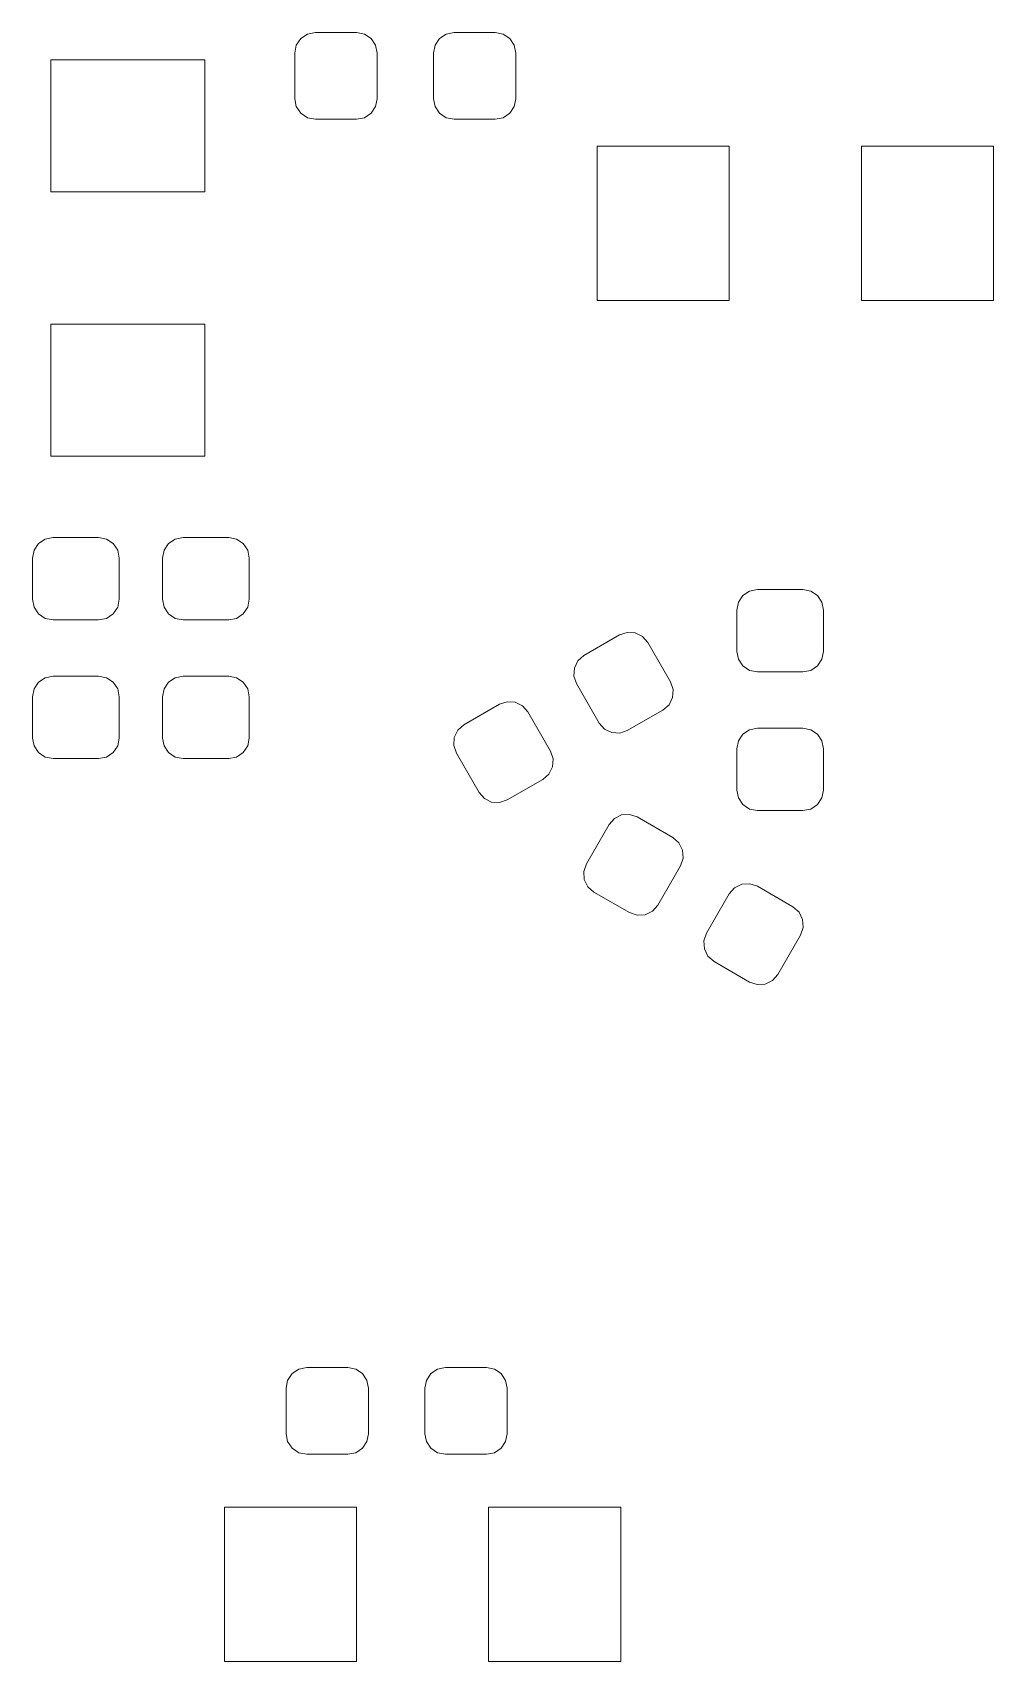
# Model space of a CAD drawing. Header units: millimetres. Extents: x -50 to 46, y -112 to 132.
# Drawn here: x 34.97 to 46.06, y -50.38 to -31.59 of the extents above; entities that cross this region are included whole.
import ezdxf

# ---------------------------------------------------------------- set-up
doc = ezdxf.new("R2010")
doc.units = ezdxf.units.MM
doc.header["$MEASUREMENT"] = 0
doc.layers.add('Layer 1', color=7, linetype='Continuous')

msp = doc.modelspace()

# ---------------------------------------------------------------- linework, layer by layer
at = {"layer": 'Layer 1', "lineweight": 9}
for points, knots in [([(38.9476, -32.3488), (38.9476, -32.3488), (38.9295, -32.4397), (38.9295, -32.4397), (38.9295, -32.4397), (38.9295, -32.4397), (38.878, -32.5167), (38.878, -32.5167), (38.878, -32.5167), (38.878, -32.5167), (38.801, -32.5682), (38.801, -32.5682), (38.801, -32.5682), (38.801, -32.5682), (38.7101, -32.5863), (38.7101, -32.5863), (38.7101, -32.5863), (38.7101, -32.5863), (38.2351, -32.5863), (38.2351, -32.5863), (38.2351, -32.5863), (38.2351, -32.5863), (38.1442, -32.5682), (38.1442, -32.5682), (38.1442, -32.5682), (38.1442, -32.5682), (38.0672, -32.5167), (38.0672, -32.5167), (38.0672, -32.5167), (38.0672, -32.5167), (38.0157, -32.4397), (38.0157, -32.4397), (38.0157, -32.4397), (38.0157, -32.4397), (37.9976, -32.3488), (37.9976, -32.3488), (37.9976, -32.3488), (37.9976, -32.3488), (37.9976, -31.8238), (37.9976, -31.8238), (37.9976, -31.8238), (37.9976, -31.8238), (38.0157, -31.7329), (38.0157, -31.7329), (38.0157, -31.7329), (38.0157, -31.7329), (38.0672, -31.6559), (38.0672, -31.6559), (38.0672, -31.6559), (38.0672, -31.6559), (38.1442, -31.6044), (38.1442, -31.6044), (38.1442, -31.6044), (38.1442, -31.6044), (38.2351, -31.5863), (38.2351, -31.5863), (38.2351, -31.5863), (38.2351, -31.5863), (38.7101, -31.5863), (38.7101, -31.5863), (38.7101, -31.5863), (38.7101, -31.5863), (38.801, -31.6044), (38.801, -31.6044), (38.801, -31.6044), (38.801, -31.6044), (38.878, -31.6559), (38.878, -31.6559), (38.878, -31.6559), (38.878, -31.6559), (38.9295, -31.7329), (38.9295, -31.7329), (38.9295, -31.7329), (38.9295, -31.7329), (38.9476, -31.8238), (38.9476, -31.8238), (38.9476, -31.8238), (38.9476, -31.8238), (38.9476, -32.3488), (38.9476, -32.3488)], [0, 0, 0, 0, 0.047619, 0.047619, 0.047619, 0.047619, 0.0952381, 0.0952381, 0.0952381, 0.0952381, 0.1428571, 0.1428571, 0.1428571, 0.1428571, 0.1904762, 0.1904762, 0.1904762, 0.1904762, 0.2380952, 0.2380952, 0.2380952, 0.2380952, 0.2857143, 0.2857143, 0.2857143, 0.2857143, 0.3333333, 0.3333333, 0.3333333, 0.3333333, 0.3809524, 0.3809524, 0.3809524, 0.3809524, 0.4285714, 0.4285714, 0.4285714, 0.4285714, 0.4761905, 0.4761905, 0.4761905, 0.4761905, 0.5238095, 0.5238095, 0.5238095, 0.5238095, 0.5714286, 0.5714286, 0.5714286, 0.5714286, 0.6190476, 0.6190476, 0.6190476, 0.6190476, 0.6666667, 0.6666667, 0.6666667, 0.6666667, 0.7142857, 0.7142857, 0.7142857, 0.7142857, 0.7619048, 0.7619048, 0.7619048, 0.7619048, 0.8095238, 0.8095238, 0.8095238, 0.8095238, 0.8571429, 0.8571429, 0.8571429, 0.8571429, 0.9047619, 0.9047619, 0.9047619, 0.9047619, 1, 1, 1, 1]), ([(40.5476, -32.3488), (40.5476, -32.3488), (40.5295, -32.4397), (40.5295, -32.4397), (40.5295, -32.4397), (40.5295, -32.4397), (40.478, -32.5167), (40.478, -32.5167), (40.478, -32.5167), (40.478, -32.5167), (40.401, -32.5682), (40.401, -32.5682), (40.401, -32.5682), (40.401, -32.5682), (40.3101, -32.5863), (40.3101, -32.5863), (40.3101, -32.5863), (40.3101, -32.5863), (39.8351, -32.5863), (39.8351, -32.5863), (39.8351, -32.5863), (39.8351, -32.5863), (39.7442, -32.5682), (39.7442, -32.5682), (39.7442, -32.5682), (39.7442, -32.5682), (39.6672, -32.5167), (39.6672, -32.5167), (39.6672, -32.5167), (39.6672, -32.5167), (39.6157, -32.4397), (39.6157, -32.4397), (39.6157, -32.4397), (39.6157, -32.4397), (39.5976, -32.3488), (39.5976, -32.3488), (39.5976, -32.3488), (39.5976, -32.3488), (39.5976, -31.8238), (39.5976, -31.8238), (39.5976, -31.8238), (39.5976, -31.8238), (39.6157, -31.7329), (39.6157, -31.7329), (39.6157, -31.7329), (39.6157, -31.7329), (39.6672, -31.6559), (39.6672, -31.6559), (39.6672, -31.6559), (39.6672, -31.6559), (39.7442, -31.6044), (39.7442, -31.6044), (39.7442, -31.6044), (39.7442, -31.6044), (39.8351, -31.5863), (39.8351, -31.5863), (39.8351, -31.5863), (39.8351, -31.5863), (40.3101, -31.5863), (40.3101, -31.5863), (40.3101, -31.5863), (40.3101, -31.5863), (40.401, -31.6044), (40.401, -31.6044), (40.401, -31.6044), (40.401, -31.6044), (40.478, -31.6559), (40.478, -31.6559), (40.478, -31.6559), (40.478, -31.6559), (40.5295, -31.7329), (40.5295, -31.7329), (40.5295, -31.7329), (40.5295, -31.7329), (40.5476, -31.8238), (40.5476, -31.8238), (40.5476, -31.8238), (40.5476, -31.8238), (40.5476, -32.3488), (40.5476, -32.3488)], [0, 0, 0, 0, 0.047619, 0.047619, 0.047619, 0.047619, 0.0952381, 0.0952381, 0.0952381, 0.0952381, 0.1428571, 0.1428571, 0.1428571, 0.1428571, 0.1904762, 0.1904762, 0.1904762, 0.1904762, 0.2380952, 0.2380952, 0.2380952, 0.2380952, 0.2857143, 0.2857143, 0.2857143, 0.2857143, 0.3333333, 0.3333333, 0.3333333, 0.3333333, 0.3809524, 0.3809524, 0.3809524, 0.3809524, 0.4285714, 0.4285714, 0.4285714, 0.4285714, 0.4761905, 0.4761905, 0.4761905, 0.4761905, 0.5238095, 0.5238095, 0.5238095, 0.5238095, 0.5714286, 0.5714286, 0.5714286, 0.5714286, 0.6190476, 0.6190476, 0.6190476, 0.6190476, 0.6666667, 0.6666667, 0.6666667, 0.6666667, 0.7142857, 0.7142857, 0.7142857, 0.7142857, 0.7619048, 0.7619048, 0.7619048, 0.7619048, 0.8095238, 0.8095238, 0.8095238, 0.8095238, 0.8571429, 0.8571429, 0.8571429, 0.8571429, 0.9047619, 0.9047619, 0.9047619, 0.9047619, 1, 1, 1, 1]), ([(36.9616, -33.4243), (36.9616, -33.4243), (35.1836, -33.4243), (35.1836, -33.4243), (35.1836, -33.4243), (35.1836, -33.4243), (35.1836, -31.9003), (35.1836, -31.9003), (35.1836, -31.9003), (35.1836, -31.9003), (36.9616, -31.9003), (36.9616, -31.9003), (36.9616, -31.9003), (36.9616, -31.9003), (36.9616, -33.4243), (36.9616, -33.4243)], [0, 0, 0, 0, 0.2, 0.2, 0.2, 0.2, 0.4, 0.4, 0.4, 0.4, 0.6, 0.6, 0.6, 0.6, 1, 1, 1, 1]), ([(43.0106, -32.8973), (43.0106, -32.8973), (43.0106, -34.6753), (43.0106, -34.6753), (43.0106, -34.6753), (43.0106, -34.6753), (41.4866, -34.6753), (41.4866, -34.6753), (41.4866, -34.6753), (41.4866, -34.6753), (41.4866, -32.8973), (41.4866, -32.8973), (41.4866, -32.8973), (41.4866, -32.8973), (43.0106, -32.8973), (43.0106, -32.8973)], [0, 0, 0, 0, 0.2, 0.2, 0.2, 0.2, 0.4, 0.4, 0.4, 0.4, 0.6, 0.6, 0.6, 0.6, 1, 1, 1, 1]), ([(46.0586, -32.8973), (46.0586, -32.8973), (46.0586, -34.6753), (46.0586, -34.6753), (46.0586, -34.6753), (46.0586, -34.6753), (44.5346, -34.6753), (44.5346, -34.6753), (44.5346, -34.6753), (44.5346, -34.6753), (44.5346, -32.8973), (44.5346, -32.8973), (44.5346, -32.8973), (44.5346, -32.8973), (46.0586, -32.8973), (46.0586, -32.8973)], [0, 0, 0, 0, 0.2, 0.2, 0.2, 0.2, 0.4, 0.4, 0.4, 0.4, 0.6, 0.6, 0.6, 0.6, 1, 1, 1, 1]), ([(36.9616, -36.4723), (36.9616, -36.4723), (35.1836, -36.4723), (35.1836, -36.4723), (35.1836, -36.4723), (35.1836, -36.4723), (35.1836, -34.9483), (35.1836, -34.9483), (35.1836, -34.9483), (35.1836, -34.9483), (36.9616, -34.9483), (36.9616, -34.9483), (36.9616, -34.9483), (36.9616, -34.9483), (36.9616, -36.4723), (36.9616, -36.4723)], [0, 0, 0, 0, 0.2, 0.2, 0.2, 0.2, 0.4, 0.4, 0.4, 0.4, 0.6, 0.6, 0.6, 0.6, 1, 1, 1, 1]), ([(35.2101, -38.3613), (35.2101, -38.3613), (35.1192, -38.3432), (35.1192, -38.3432), (35.1192, -38.3432), (35.1192, -38.3432), (35.0422, -38.2917), (35.0422, -38.2917), (35.0422, -38.2917), (35.0422, -38.2917), (34.9907, -38.2147), (34.9907, -38.2147), (34.9907, -38.2147), (34.9907, -38.2147), (34.9726, -38.1238), (34.9726, -38.1238), (34.9726, -38.1238), (34.9726, -38.1238), (34.9726, -37.6488), (34.9726, -37.6488), (34.9726, -37.6488), (34.9726, -37.6488), (34.9907, -37.5579), (34.9907, -37.5579), (34.9907, -37.5579), (34.9907, -37.5579), (35.0422, -37.4809), (35.0422, -37.4809), (35.0422, -37.4809), (35.0422, -37.4809), (35.1192, -37.4294), (35.1192, -37.4294), (35.1192, -37.4294), (35.1192, -37.4294), (35.2101, -37.4113), (35.2101, -37.4113), (35.2101, -37.4113), (35.2101, -37.4113), (35.7351, -37.4113), (35.7351, -37.4113), (35.7351, -37.4113), (35.7351, -37.4113), (35.826, -37.4294), (35.826, -37.4294), (35.826, -37.4294), (35.826, -37.4294), (35.903, -37.4809), (35.903, -37.4809), (35.903, -37.4809), (35.903, -37.4809), (35.9545, -37.5579), (35.9545, -37.5579), (35.9545, -37.5579), (35.9545, -37.5579), (35.9726, -37.6488), (35.9726, -37.6488), (35.9726, -37.6488), (35.9726, -37.6488), (35.9726, -38.1238), (35.9726, -38.1238), (35.9726, -38.1238), (35.9726, -38.1238), (35.9545, -38.2147), (35.9545, -38.2147), (35.9545, -38.2147), (35.9545, -38.2147), (35.903, -38.2917), (35.903, -38.2917), (35.903, -38.2917), (35.903, -38.2917), (35.826, -38.3432), (35.826, -38.3432), (35.826, -38.3432), (35.826, -38.3432), (35.7351, -38.3613), (35.7351, -38.3613), (35.7351, -38.3613), (35.7351, -38.3613), (35.2101, -38.3613), (35.2101, -38.3613)], [0, 0, 0, 0, 0.047619, 0.047619, 0.047619, 0.047619, 0.0952381, 0.0952381, 0.0952381, 0.0952381, 0.1428571, 0.1428571, 0.1428571, 0.1428571, 0.1904762, 0.1904762, 0.1904762, 0.1904762, 0.2380952, 0.2380952, 0.2380952, 0.2380952, 0.2857143, 0.2857143, 0.2857143, 0.2857143, 0.3333333, 0.3333333, 0.3333333, 0.3333333, 0.3809524, 0.3809524, 0.3809524, 0.3809524, 0.4285714, 0.4285714, 0.4285714, 0.4285714, 0.4761905, 0.4761905, 0.4761905, 0.4761905, 0.5238095, 0.5238095, 0.5238095, 0.5238095, 0.5714286, 0.5714286, 0.5714286, 0.5714286, 0.6190476, 0.6190476, 0.6190476, 0.6190476, 0.6666667, 0.6666667, 0.6666667, 0.6666667, 0.7142857, 0.7142857, 0.7142857, 0.7142857, 0.7619048, 0.7619048, 0.7619048, 0.7619048, 0.8095238, 0.8095238, 0.8095238, 0.8095238, 0.8571429, 0.8571429, 0.8571429, 0.8571429, 0.9047619, 0.9047619, 0.9047619, 0.9047619, 1, 1, 1, 1]), ([(37.2351, -37.4113), (37.2351, -37.4113), (37.326, -37.4294), (37.326, -37.4294), (37.326, -37.4294), (37.326, -37.4294), (37.403, -37.4809), (37.403, -37.4809), (37.403, -37.4809), (37.403, -37.4809), (37.4545, -37.5579), (37.4545, -37.5579), (37.4545, -37.5579), (37.4545, -37.5579), (37.4726, -37.6488), (37.4726, -37.6488), (37.4726, -37.6488), (37.4726, -37.6488), (37.4726, -38.1238), (37.4726, -38.1238), (37.4726, -38.1238), (37.4726, -38.1238), (37.4545, -38.2147), (37.4545, -38.2147), (37.4545, -38.2147), (37.4545, -38.2147), (37.403, -38.2917), (37.403, -38.2917), (37.403, -38.2917), (37.403, -38.2917), (37.326, -38.3432), (37.326, -38.3432), (37.326, -38.3432), (37.326, -38.3432), (37.2351, -38.3613), (37.2351, -38.3613), (37.2351, -38.3613), (37.2351, -38.3613), (36.7101, -38.3613), (36.7101, -38.3613), (36.7101, -38.3613), (36.7101, -38.3613), (36.6192, -38.3432), (36.6192, -38.3432), (36.6192, -38.3432), (36.6192, -38.3432), (36.5422, -38.2917), (36.5422, -38.2917), (36.5422, -38.2917), (36.5422, -38.2917), (36.4907, -38.2147), (36.4907, -38.2147), (36.4907, -38.2147), (36.4907, -38.2147), (36.4726, -38.1238), (36.4726, -38.1238), (36.4726, -38.1238), (36.4726, -38.1238), (36.4726, -37.6488), (36.4726, -37.6488), (36.4726, -37.6488), (36.4726, -37.6488), (36.4907, -37.5579), (36.4907, -37.5579), (36.4907, -37.5579), (36.4907, -37.5579), (36.5422, -37.4809), (36.5422, -37.4809), (36.5422, -37.4809), (36.5422, -37.4809), (36.6192, -37.4294), (36.6192, -37.4294), (36.6192, -37.4294), (36.6192, -37.4294), (36.7101, -37.4113), (36.7101, -37.4113), (36.7101, -37.4113), (36.7101, -37.4113), (37.2351, -37.4113), (37.2351, -37.4113)], [0, 0, 0, 0, 0.047619, 0.047619, 0.047619, 0.047619, 0.0952381, 0.0952381, 0.0952381, 0.0952381, 0.1428571, 0.1428571, 0.1428571, 0.1428571, 0.1904762, 0.1904762, 0.1904762, 0.1904762, 0.2380952, 0.2380952, 0.2380952, 0.2380952, 0.2857143, 0.2857143, 0.2857143, 0.2857143, 0.3333333, 0.3333333, 0.3333333, 0.3333333, 0.3809524, 0.3809524, 0.3809524, 0.3809524, 0.4285714, 0.4285714, 0.4285714, 0.4285714, 0.4761905, 0.4761905, 0.4761905, 0.4761905, 0.5238095, 0.5238095, 0.5238095, 0.5238095, 0.5714286, 0.5714286, 0.5714286, 0.5714286, 0.6190476, 0.6190476, 0.6190476, 0.6190476, 0.6666667, 0.6666667, 0.6666667, 0.6666667, 0.7142857, 0.7142857, 0.7142857, 0.7142857, 0.7619048, 0.7619048, 0.7619048, 0.7619048, 0.8095238, 0.8095238, 0.8095238, 0.8095238, 0.8571429, 0.8571429, 0.8571429, 0.8571429, 0.9047619, 0.9047619, 0.9047619, 0.9047619, 1, 1, 1, 1]), ([(43.8601, -38.0113), (43.8601, -38.0113), (43.951, -38.0294), (43.951, -38.0294), (43.951, -38.0294), (43.951, -38.0294), (44.028, -38.0809), (44.028, -38.0809), (44.028, -38.0809), (44.028, -38.0809), (44.0795, -38.1579), (44.0795, -38.1579), (44.0795, -38.1579), (44.0795, -38.1579), (44.0976, -38.2488), (44.0976, -38.2488), (44.0976, -38.2488), (44.0976, -38.2488), (44.0976, -38.7238), (44.0976, -38.7238), (44.0976, -38.7238), (44.0976, -38.7238), (44.0795, -38.8147), (44.0795, -38.8147), (44.0795, -38.8147), (44.0795, -38.8147), (44.028, -38.8917), (44.028, -38.8917), (44.028, -38.8917), (44.028, -38.8917), (43.951, -38.9432), (43.951, -38.9432), (43.951, -38.9432), (43.951, -38.9432), (43.8601, -38.9613), (43.8601, -38.9613), (43.8601, -38.9613), (43.8601, -38.9613), (43.3351, -38.9613), (43.3351, -38.9613), (43.3351, -38.9613), (43.3351, -38.9613), (43.2442, -38.9432), (43.2442, -38.9432), (43.2442, -38.9432), (43.2442, -38.9432), (43.1672, -38.8917), (43.1672, -38.8917), (43.1672, -38.8917), (43.1672, -38.8917), (43.1157, -38.8147), (43.1157, -38.8147), (43.1157, -38.8147), (43.1157, -38.8147), (43.0976, -38.7238), (43.0976, -38.7238), (43.0976, -38.7238), (43.0976, -38.7238), (43.0976, -38.2488), (43.0976, -38.2488), (43.0976, -38.2488), (43.0976, -38.2488), (43.1157, -38.1579), (43.1157, -38.1579), (43.1157, -38.1579), (43.1157, -38.1579), (43.1672, -38.0809), (43.1672, -38.0809), (43.1672, -38.0809), (43.1672, -38.0809), (43.2442, -38.0294), (43.2442, -38.0294), (43.2442, -38.0294), (43.2442, -38.0294), (43.3351, -38.0113), (43.3351, -38.0113), (43.3351, -38.0113), (43.3351, -38.0113), (43.8601, -38.0113), (43.8601, -38.0113)], [0, 0, 0, 0, 0.047619, 0.047619, 0.047619, 0.047619, 0.0952381, 0.0952381, 0.0952381, 0.0952381, 0.1428571, 0.1428571, 0.1428571, 0.1428571, 0.1904762, 0.1904762, 0.1904762, 0.1904762, 0.2380952, 0.2380952, 0.2380952, 0.2380952, 0.2857143, 0.2857143, 0.2857143, 0.2857143, 0.3333333, 0.3333333, 0.3333333, 0.3333333, 0.3809524, 0.3809524, 0.3809524, 0.3809524, 0.4285714, 0.4285714, 0.4285714, 0.4285714, 0.4761905, 0.4761905, 0.4761905, 0.4761905, 0.5238095, 0.5238095, 0.5238095, 0.5238095, 0.5714286, 0.5714286, 0.5714286, 0.5714286, 0.6190476, 0.6190476, 0.6190476, 0.6190476, 0.6666667, 0.6666667, 0.6666667, 0.6666667, 0.7142857, 0.7142857, 0.7142857, 0.7142857, 0.7619048, 0.7619048, 0.7619048, 0.7619048, 0.8095238, 0.8095238, 0.8095238, 0.8095238, 0.8571429, 0.8571429, 0.8571429, 0.8571429, 0.9047619, 0.9047619, 0.9047619, 0.9047619, 1, 1, 1, 1]), ([(41.2478, -39.0965), (41.2478, -39.0965), (41.218, -39.0087), (41.218, -39.0087), (41.218, -39.0087), (41.218, -39.0087), (41.2241, -38.9162), (41.2241, -38.9162), (41.2241, -38.9162), (41.2241, -38.9162), (41.2651, -38.8331), (41.2651, -38.8331), (41.2651, -38.8331), (41.2651, -38.8331), (41.3347, -38.772), (41.3347, -38.772), (41.3347, -38.772), (41.3347, -38.772), (41.7461, -38.5345), (41.7461, -38.5345), (41.7461, -38.5345), (41.7461, -38.5345), (41.8339, -38.5048), (41.8339, -38.5048), (41.8339, -38.5048), (41.8339, -38.5048), (41.9263, -38.5108), (41.9263, -38.5108), (41.9263, -38.5108), (41.9263, -38.5108), (42.0094, -38.5518), (42.0094, -38.5518), (42.0094, -38.5518), (42.0094, -38.5518), (42.0705, -38.6215), (42.0705, -38.6215), (42.0705, -38.6215), (42.0705, -38.6215), (42.333, -39.0761), (42.333, -39.0761), (42.333, -39.0761), (42.333, -39.0761), (42.3628, -39.1639), (42.3628, -39.1639), (42.3628, -39.1639), (42.3628, -39.1639), (42.3568, -39.2564), (42.3568, -39.2564), (42.3568, -39.2564), (42.3568, -39.2564), (42.3158, -39.3395), (42.3158, -39.3395), (42.3158, -39.3395), (42.3158, -39.3395), (42.2461, -39.4006), (42.2461, -39.4006), (42.2461, -39.4006), (42.2461, -39.4006), (41.8347, -39.6381), (41.8347, -39.6381), (41.8347, -39.6381), (41.8347, -39.6381), (41.747, -39.6678), (41.747, -39.6678), (41.747, -39.6678), (41.747, -39.6678), (41.6545, -39.6618), (41.6545, -39.6618), (41.6545, -39.6618), (41.6545, -39.6618), (41.5714, -39.6208), (41.5714, -39.6208), (41.5714, -39.6208), (41.5714, -39.6208), (41.5103, -39.5511), (41.5103, -39.5511), (41.5103, -39.5511), (41.5103, -39.5511), (41.2478, -39.0965), (41.2478, -39.0965)], [0, 0, 0, 0, 0.047619, 0.047619, 0.047619, 0.047619, 0.0952381, 0.0952381, 0.0952381, 0.0952381, 0.1428571, 0.1428571, 0.1428571, 0.1428571, 0.1904762, 0.1904762, 0.1904762, 0.1904762, 0.2380952, 0.2380952, 0.2380952, 0.2380952, 0.2857143, 0.2857143, 0.2857143, 0.2857143, 0.3333333, 0.3333333, 0.3333333, 0.3333333, 0.3809524, 0.3809524, 0.3809524, 0.3809524, 0.4285714, 0.4285714, 0.4285714, 0.4285714, 0.4761905, 0.4761905, 0.4761905, 0.4761905, 0.5238095, 0.5238095, 0.5238095, 0.5238095, 0.5714286, 0.5714286, 0.5714286, 0.5714286, 0.6190476, 0.6190476, 0.6190476, 0.6190476, 0.6666667, 0.6666667, 0.6666667, 0.6666667, 0.7142857, 0.7142857, 0.7142857, 0.7142857, 0.7619048, 0.7619048, 0.7619048, 0.7619048, 0.8095238, 0.8095238, 0.8095238, 0.8095238, 0.8571429, 0.8571429, 0.8571429, 0.8571429, 0.9047619, 0.9047619, 0.9047619, 0.9047619, 1, 1, 1, 1]), ([(35.2101, -39.9613), (35.2101, -39.9613), (35.1192, -39.9432), (35.1192, -39.9432), (35.1192, -39.9432), (35.1192, -39.9432), (35.0422, -39.8917), (35.0422, -39.8917), (35.0422, -39.8917), (35.0422, -39.8917), (34.9907, -39.8147), (34.9907, -39.8147), (34.9907, -39.8147), (34.9907, -39.8147), (34.9726, -39.7238), (34.9726, -39.7238), (34.9726, -39.7238), (34.9726, -39.7238), (34.9726, -39.2488), (34.9726, -39.2488), (34.9726, -39.2488), (34.9726, -39.2488), (34.9907, -39.1579), (34.9907, -39.1579), (34.9907, -39.1579), (34.9907, -39.1579), (35.0422, -39.0809), (35.0422, -39.0809), (35.0422, -39.0809), (35.0422, -39.0809), (35.1192, -39.0294), (35.1192, -39.0294), (35.1192, -39.0294), (35.1192, -39.0294), (35.2101, -39.0113), (35.2101, -39.0113), (35.2101, -39.0113), (35.2101, -39.0113), (35.7351, -39.0113), (35.7351, -39.0113), (35.7351, -39.0113), (35.7351, -39.0113), (35.826, -39.0294), (35.826, -39.0294), (35.826, -39.0294), (35.826, -39.0294), (35.903, -39.0809), (35.903, -39.0809), (35.903, -39.0809), (35.903, -39.0809), (35.9545, -39.1579), (35.9545, -39.1579), (35.9545, -39.1579), (35.9545, -39.1579), (35.9726, -39.2488), (35.9726, -39.2488), (35.9726, -39.2488), (35.9726, -39.2488), (35.9726, -39.7238), (35.9726, -39.7238), (35.9726, -39.7238), (35.9726, -39.7238), (35.9545, -39.8147), (35.9545, -39.8147), (35.9545, -39.8147), (35.9545, -39.8147), (35.903, -39.8917), (35.903, -39.8917), (35.903, -39.8917), (35.903, -39.8917), (35.826, -39.9432), (35.826, -39.9432), (35.826, -39.9432), (35.826, -39.9432), (35.7351, -39.9613), (35.7351, -39.9613), (35.7351, -39.9613), (35.7351, -39.9613), (35.2101, -39.9613), (35.2101, -39.9613)], [0, 0, 0, 0, 0.047619, 0.047619, 0.047619, 0.047619, 0.0952381, 0.0952381, 0.0952381, 0.0952381, 0.1428571, 0.1428571, 0.1428571, 0.1428571, 0.1904762, 0.1904762, 0.1904762, 0.1904762, 0.2380952, 0.2380952, 0.2380952, 0.2380952, 0.2857143, 0.2857143, 0.2857143, 0.2857143, 0.3333333, 0.3333333, 0.3333333, 0.3333333, 0.3809524, 0.3809524, 0.3809524, 0.3809524, 0.4285714, 0.4285714, 0.4285714, 0.4285714, 0.4761905, 0.4761905, 0.4761905, 0.4761905, 0.5238095, 0.5238095, 0.5238095, 0.5238095, 0.5714286, 0.5714286, 0.5714286, 0.5714286, 0.6190476, 0.6190476, 0.6190476, 0.6190476, 0.6666667, 0.6666667, 0.6666667, 0.6666667, 0.7142857, 0.7142857, 0.7142857, 0.7142857, 0.7619048, 0.7619048, 0.7619048, 0.7619048, 0.8095238, 0.8095238, 0.8095238, 0.8095238, 0.8571429, 0.8571429, 0.8571429, 0.8571429, 0.9047619, 0.9047619, 0.9047619, 0.9047619, 1, 1, 1, 1]), ([(37.2351, -39.0113), (37.2351, -39.0113), (37.326, -39.0294), (37.326, -39.0294), (37.326, -39.0294), (37.326, -39.0294), (37.403, -39.0809), (37.403, -39.0809), (37.403, -39.0809), (37.403, -39.0809), (37.4545, -39.1579), (37.4545, -39.1579), (37.4545, -39.1579), (37.4545, -39.1579), (37.4726, -39.2488), (37.4726, -39.2488), (37.4726, -39.2488), (37.4726, -39.2488), (37.4726, -39.7238), (37.4726, -39.7238), (37.4726, -39.7238), (37.4726, -39.7238), (37.4545, -39.8147), (37.4545, -39.8147), (37.4545, -39.8147), (37.4545, -39.8147), (37.403, -39.8917), (37.403, -39.8917), (37.403, -39.8917), (37.403, -39.8917), (37.326, -39.9432), (37.326, -39.9432), (37.326, -39.9432), (37.326, -39.9432), (37.2351, -39.9613), (37.2351, -39.9613), (37.2351, -39.9613), (37.2351, -39.9613), (36.7101, -39.9613), (36.7101, -39.9613), (36.7101, -39.9613), (36.7101, -39.9613), (36.6192, -39.9432), (36.6192, -39.9432), (36.6192, -39.9432), (36.6192, -39.9432), (36.5422, -39.8917), (36.5422, -39.8917), (36.5422, -39.8917), (36.5422, -39.8917), (36.4907, -39.8147), (36.4907, -39.8147), (36.4907, -39.8147), (36.4907, -39.8147), (36.4726, -39.7238), (36.4726, -39.7238), (36.4726, -39.7238), (36.4726, -39.7238), (36.4726, -39.2488), (36.4726, -39.2488), (36.4726, -39.2488), (36.4726, -39.2488), (36.4907, -39.1579), (36.4907, -39.1579), (36.4907, -39.1579), (36.4907, -39.1579), (36.5422, -39.0809), (36.5422, -39.0809), (36.5422, -39.0809), (36.5422, -39.0809), (36.6192, -39.0294), (36.6192, -39.0294), (36.6192, -39.0294), (36.6192, -39.0294), (36.7101, -39.0113), (36.7101, -39.0113), (36.7101, -39.0113), (36.7101, -39.0113), (37.2351, -39.0113), (37.2351, -39.0113)], [0, 0, 0, 0, 0.047619, 0.047619, 0.047619, 0.047619, 0.0952381, 0.0952381, 0.0952381, 0.0952381, 0.1428571, 0.1428571, 0.1428571, 0.1428571, 0.1904762, 0.1904762, 0.1904762, 0.1904762, 0.2380952, 0.2380952, 0.2380952, 0.2380952, 0.2857143, 0.2857143, 0.2857143, 0.2857143, 0.3333333, 0.3333333, 0.3333333, 0.3333333, 0.3809524, 0.3809524, 0.3809524, 0.3809524, 0.4285714, 0.4285714, 0.4285714, 0.4285714, 0.4761905, 0.4761905, 0.4761905, 0.4761905, 0.5238095, 0.5238095, 0.5238095, 0.5238095, 0.5714286, 0.5714286, 0.5714286, 0.5714286, 0.6190476, 0.6190476, 0.6190476, 0.6190476, 0.6666667, 0.6666667, 0.6666667, 0.6666667, 0.7142857, 0.7142857, 0.7142857, 0.7142857, 0.7619048, 0.7619048, 0.7619048, 0.7619048, 0.8095238, 0.8095238, 0.8095238, 0.8095238, 0.8571429, 0.8571429, 0.8571429, 0.8571429, 0.9047619, 0.9047619, 0.9047619, 0.9047619, 1, 1, 1, 1]), ([(39.8622, -39.8965), (39.8622, -39.8965), (39.8324, -39.8087), (39.8324, -39.8087), (39.8324, -39.8087), (39.8324, -39.8087), (39.8384, -39.7162), (39.8384, -39.7162), (39.8384, -39.7162), (39.8384, -39.7162), (39.8794, -39.6331), (39.8794, -39.6331), (39.8794, -39.6331), (39.8794, -39.6331), (39.9491, -39.572), (39.9491, -39.572), (39.9491, -39.572), (39.9491, -39.572), (40.3605, -39.3345), (40.3605, -39.3345), (40.3605, -39.3345), (40.3605, -39.3345), (40.4482, -39.3048), (40.4482, -39.3048), (40.4482, -39.3048), (40.4482, -39.3048), (40.5407, -39.3108), (40.5407, -39.3108), (40.5407, -39.3108), (40.5407, -39.3108), (40.6238, -39.3518), (40.6238, -39.3518), (40.6238, -39.3518), (40.6238, -39.3518), (40.6849, -39.4215), (40.6849, -39.4215), (40.6849, -39.4215), (40.6849, -39.4215), (40.9474, -39.8761), (40.9474, -39.8761), (40.9474, -39.8761), (40.9474, -39.8761), (40.9772, -39.9639), (40.9772, -39.9639), (40.9772, -39.9639), (40.9772, -39.9639), (40.9711, -40.0564), (40.9711, -40.0564), (40.9711, -40.0564), (40.9711, -40.0564), (40.9301, -40.1395), (40.9301, -40.1395), (40.9301, -40.1395), (40.9301, -40.1395), (40.8605, -40.2006), (40.8605, -40.2006), (40.8605, -40.2006), (40.8605, -40.2006), (40.4491, -40.4381), (40.4491, -40.4381), (40.4491, -40.4381), (40.4491, -40.4381), (40.3613, -40.4678), (40.3613, -40.4678), (40.3613, -40.4678), (40.3613, -40.4678), (40.2689, -40.4618), (40.2689, -40.4618), (40.2689, -40.4618), (40.2689, -40.4618), (40.1858, -40.4208), (40.1858, -40.4208), (40.1858, -40.4208), (40.1858, -40.4208), (40.1247, -40.3511), (40.1247, -40.3511), (40.1247, -40.3511), (40.1247, -40.3511), (39.8622, -39.8965), (39.8622, -39.8965)], [0, 0, 0, 0, 0.047619, 0.047619, 0.047619, 0.047619, 0.0952381, 0.0952381, 0.0952381, 0.0952381, 0.1428571, 0.1428571, 0.1428571, 0.1428571, 0.1904762, 0.1904762, 0.1904762, 0.1904762, 0.2380952, 0.2380952, 0.2380952, 0.2380952, 0.2857143, 0.2857143, 0.2857143, 0.2857143, 0.3333333, 0.3333333, 0.3333333, 0.3333333, 0.3809524, 0.3809524, 0.3809524, 0.3809524, 0.4285714, 0.4285714, 0.4285714, 0.4285714, 0.4761905, 0.4761905, 0.4761905, 0.4761905, 0.5238095, 0.5238095, 0.5238095, 0.5238095, 0.5714286, 0.5714286, 0.5714286, 0.5714286, 0.6190476, 0.6190476, 0.6190476, 0.6190476, 0.6666667, 0.6666667, 0.6666667, 0.6666667, 0.7142857, 0.7142857, 0.7142857, 0.7142857, 0.7619048, 0.7619048, 0.7619048, 0.7619048, 0.8095238, 0.8095238, 0.8095238, 0.8095238, 0.8571429, 0.8571429, 0.8571429, 0.8571429, 0.9047619, 0.9047619, 0.9047619, 0.9047619, 1, 1, 1, 1]), ([(43.8601, -39.6113), (43.8601, -39.6113), (43.951, -39.6294), (43.951, -39.6294), (43.951, -39.6294), (43.951, -39.6294), (44.028, -39.6809), (44.028, -39.6809), (44.028, -39.6809), (44.028, -39.6809), (44.0795, -39.7579), (44.0795, -39.7579), (44.0795, -39.7579), (44.0795, -39.7579), (44.0976, -39.8488), (44.0976, -39.8488), (44.0976, -39.8488), (44.0976, -39.8488), (44.0976, -40.3238), (44.0976, -40.3238), (44.0976, -40.3238), (44.0976, -40.3238), (44.0795, -40.4147), (44.0795, -40.4147), (44.0795, -40.4147), (44.0795, -40.4147), (44.028, -40.4917), (44.028, -40.4917), (44.028, -40.4917), (44.028, -40.4917), (43.951, -40.5432), (43.951, -40.5432), (43.951, -40.5432), (43.951, -40.5432), (43.8601, -40.5613), (43.8601, -40.5613), (43.8601, -40.5613), (43.8601, -40.5613), (43.3351, -40.5613), (43.3351, -40.5613), (43.3351, -40.5613), (43.3351, -40.5613), (43.2442, -40.5432), (43.2442, -40.5432), (43.2442, -40.5432), (43.2442, -40.5432), (43.1672, -40.4917), (43.1672, -40.4917), (43.1672, -40.4917), (43.1672, -40.4917), (43.1157, -40.4147), (43.1157, -40.4147), (43.1157, -40.4147), (43.1157, -40.4147), (43.0976, -40.3238), (43.0976, -40.3238), (43.0976, -40.3238), (43.0976, -40.3238), (43.0976, -39.8488), (43.0976, -39.8488), (43.0976, -39.8488), (43.0976, -39.8488), (43.1157, -39.7579), (43.1157, -39.7579), (43.1157, -39.7579), (43.1157, -39.7579), (43.1672, -39.6809), (43.1672, -39.6809), (43.1672, -39.6809), (43.1672, -39.6809), (43.2442, -39.6294), (43.2442, -39.6294), (43.2442, -39.6294), (43.2442, -39.6294), (43.3351, -39.6113), (43.3351, -39.6113), (43.3351, -39.6113), (43.3351, -39.6113), (43.8601, -39.6113), (43.8601, -39.6113)], [0, 0, 0, 0, 0.047619, 0.047619, 0.047619, 0.047619, 0.0952381, 0.0952381, 0.0952381, 0.0952381, 0.1428571, 0.1428571, 0.1428571, 0.1428571, 0.1904762, 0.1904762, 0.1904762, 0.1904762, 0.2380952, 0.2380952, 0.2380952, 0.2380952, 0.2857143, 0.2857143, 0.2857143, 0.2857143, 0.3333333, 0.3333333, 0.3333333, 0.3333333, 0.3809524, 0.3809524, 0.3809524, 0.3809524, 0.4285714, 0.4285714, 0.4285714, 0.4285714, 0.4761905, 0.4761905, 0.4761905, 0.4761905, 0.5238095, 0.5238095, 0.5238095, 0.5238095, 0.5714286, 0.5714286, 0.5714286, 0.5714286, 0.6190476, 0.6190476, 0.6190476, 0.6190476, 0.6666667, 0.6666667, 0.6666667, 0.6666667, 0.7142857, 0.7142857, 0.7142857, 0.7142857, 0.7619048, 0.7619048, 0.7619048, 0.7619048, 0.8095238, 0.8095238, 0.8095238, 0.8095238, 0.8571429, 0.8571429, 0.8571429, 0.8571429, 0.9047619, 0.9047619, 0.9047619, 0.9047619, 1, 1, 1, 1]), ([(42.1849, -41.6511), (42.1849, -41.6511), (42.1238, -41.7208), (42.1238, -41.7208), (42.1238, -41.7208), (42.1238, -41.7208), (42.0407, -41.7618), (42.0407, -41.7618), (42.0407, -41.7618), (42.0407, -41.7618), (41.9482, -41.7678), (41.9482, -41.7678), (41.9482, -41.7678), (41.9482, -41.7678), (41.8605, -41.7381), (41.8605, -41.7381), (41.8605, -41.7381), (41.8605, -41.7381), (41.4491, -41.5006), (41.4491, -41.5006), (41.4491, -41.5006), (41.4491, -41.5006), (41.3794, -41.4395), (41.3794, -41.4395), (41.3794, -41.4395), (41.3794, -41.4395), (41.3384, -41.3564), (41.3384, -41.3564), (41.3384, -41.3564), (41.3384, -41.3564), (41.3324, -41.2639), (41.3324, -41.2639), (41.3324, -41.2639), (41.3324, -41.2639), (41.3622, -41.1761), (41.3622, -41.1761), (41.3622, -41.1761), (41.3622, -41.1761), (41.6247, -40.7215), (41.6247, -40.7215), (41.6247, -40.7215), (41.6247, -40.7215), (41.6858, -40.6518), (41.6858, -40.6518), (41.6858, -40.6518), (41.6858, -40.6518), (41.7689, -40.6108), (41.7689, -40.6108), (41.7689, -40.6108), (41.7689, -40.6108), (41.8613, -40.6048), (41.8613, -40.6048), (41.8613, -40.6048), (41.8613, -40.6048), (41.9491, -40.6345), (41.9491, -40.6345), (41.9491, -40.6345), (41.9491, -40.6345), (42.3605, -40.872), (42.3605, -40.872), (42.3605, -40.872), (42.3605, -40.872), (42.4301, -40.9331), (42.4301, -40.9331), (42.4301, -40.9331), (42.4301, -40.9331), (42.4711, -41.0162), (42.4711, -41.0162), (42.4711, -41.0162), (42.4711, -41.0162), (42.4772, -41.1087), (42.4772, -41.1087), (42.4772, -41.1087), (42.4772, -41.1087), (42.4474, -41.1965), (42.4474, -41.1965), (42.4474, -41.1965), (42.4474, -41.1965), (42.1849, -41.6511), (42.1849, -41.6511)], [0, 0, 0, 0, 0.047619, 0.047619, 0.047619, 0.047619, 0.0952381, 0.0952381, 0.0952381, 0.0952381, 0.1428571, 0.1428571, 0.1428571, 0.1428571, 0.1904762, 0.1904762, 0.1904762, 0.1904762, 0.2380952, 0.2380952, 0.2380952, 0.2380952, 0.2857143, 0.2857143, 0.2857143, 0.2857143, 0.3333333, 0.3333333, 0.3333333, 0.3333333, 0.3809524, 0.3809524, 0.3809524, 0.3809524, 0.4285714, 0.4285714, 0.4285714, 0.4285714, 0.4761905, 0.4761905, 0.4761905, 0.4761905, 0.5238095, 0.5238095, 0.5238095, 0.5238095, 0.5714286, 0.5714286, 0.5714286, 0.5714286, 0.6190476, 0.6190476, 0.6190476, 0.6190476, 0.6666667, 0.6666667, 0.6666667, 0.6666667, 0.7142857, 0.7142857, 0.7142857, 0.7142857, 0.7619048, 0.7619048, 0.7619048, 0.7619048, 0.8095238, 0.8095238, 0.8095238, 0.8095238, 0.8571429, 0.8571429, 0.8571429, 0.8571429, 0.9047619, 0.9047619, 0.9047619, 0.9047619, 1, 1, 1, 1]), ([(43.5705, -42.4511), (43.5705, -42.4511), (43.5094, -42.5208), (43.5094, -42.5208), (43.5094, -42.5208), (43.5094, -42.5208), (43.4263, -42.5618), (43.4263, -42.5618), (43.4263, -42.5618), (43.4263, -42.5618), (43.3339, -42.5678), (43.3339, -42.5678), (43.3339, -42.5678), (43.3339, -42.5678), (43.2461, -42.5381), (43.2461, -42.5381), (43.2461, -42.5381), (43.2461, -42.5381), (42.8347, -42.3006), (42.8347, -42.3006), (42.8347, -42.3006), (42.8347, -42.3006), (42.7651, -42.2395), (42.7651, -42.2395), (42.7651, -42.2395), (42.7651, -42.2395), (42.7241, -42.1564), (42.7241, -42.1564), (42.7241, -42.1564), (42.7241, -42.1564), (42.718, -42.0639), (42.718, -42.0639), (42.718, -42.0639), (42.718, -42.0639), (42.7478, -41.9761), (42.7478, -41.9761), (42.7478, -41.9761), (42.7478, -41.9761), (43.0103, -41.5215), (43.0103, -41.5215), (43.0103, -41.5215), (43.0103, -41.5215), (43.0714, -41.4518), (43.0714, -41.4518), (43.0714, -41.4518), (43.0714, -41.4518), (43.1545, -41.4108), (43.1545, -41.4108), (43.1545, -41.4108), (43.1545, -41.4108), (43.247, -41.4048), (43.247, -41.4048), (43.247, -41.4048), (43.247, -41.4048), (43.3347, -41.4345), (43.3347, -41.4345), (43.3347, -41.4345), (43.3347, -41.4345), (43.7461, -41.672), (43.7461, -41.672), (43.7461, -41.672), (43.7461, -41.672), (43.8158, -41.7331), (43.8158, -41.7331), (43.8158, -41.7331), (43.8158, -41.7331), (43.8568, -41.8162), (43.8568, -41.8162), (43.8568, -41.8162), (43.8568, -41.8162), (43.8628, -41.9087), (43.8628, -41.9087), (43.8628, -41.9087), (43.8628, -41.9087), (43.833, -41.9965), (43.833, -41.9965), (43.833, -41.9965), (43.833, -41.9965), (43.5705, -42.4511), (43.5705, -42.4511)], [0, 0, 0, 0, 0.047619, 0.047619, 0.047619, 0.047619, 0.0952381, 0.0952381, 0.0952381, 0.0952381, 0.1428571, 0.1428571, 0.1428571, 0.1428571, 0.1904762, 0.1904762, 0.1904762, 0.1904762, 0.2380952, 0.2380952, 0.2380952, 0.2380952, 0.2857143, 0.2857143, 0.2857143, 0.2857143, 0.3333333, 0.3333333, 0.3333333, 0.3333333, 0.3809524, 0.3809524, 0.3809524, 0.3809524, 0.4285714, 0.4285714, 0.4285714, 0.4285714, 0.4761905, 0.4761905, 0.4761905, 0.4761905, 0.5238095, 0.5238095, 0.5238095, 0.5238095, 0.5714286, 0.5714286, 0.5714286, 0.5714286, 0.6190476, 0.6190476, 0.6190476, 0.6190476, 0.6666667, 0.6666667, 0.6666667, 0.6666667, 0.7142857, 0.7142857, 0.7142857, 0.7142857, 0.7619048, 0.7619048, 0.7619048, 0.7619048, 0.8095238, 0.8095238, 0.8095238, 0.8095238, 0.8571429, 0.8571429, 0.8571429, 0.8571429, 0.9047619, 0.9047619, 0.9047619, 0.9047619, 1, 1, 1, 1]), ([(38.8476, -47.7488), (38.8476, -47.7488), (38.8295, -47.8397), (38.8295, -47.8397), (38.8295, -47.8397), (38.8295, -47.8397), (38.778, -47.9167), (38.778, -47.9167), (38.778, -47.9167), (38.778, -47.9167), (38.701, -47.9682), (38.701, -47.9682), (38.701, -47.9682), (38.701, -47.9682), (38.6101, -47.9863), (38.6101, -47.9863), (38.6101, -47.9863), (38.6101, -47.9863), (38.1351, -47.9863), (38.1351, -47.9863), (38.1351, -47.9863), (38.1351, -47.9863), (38.0442, -47.9682), (38.0442, -47.9682), (38.0442, -47.9682), (38.0442, -47.9682), (37.9672, -47.9167), (37.9672, -47.9167), (37.9672, -47.9167), (37.9672, -47.9167), (37.9157, -47.8397), (37.9157, -47.8397), (37.9157, -47.8397), (37.9157, -47.8397), (37.8976, -47.7488), (37.8976, -47.7488), (37.8976, -47.7488), (37.8976, -47.7488), (37.8976, -47.2238), (37.8976, -47.2238), (37.8976, -47.2238), (37.8976, -47.2238), (37.9157, -47.1329), (37.9157, -47.1329), (37.9157, -47.1329), (37.9157, -47.1329), (37.9672, -47.0559), (37.9672, -47.0559), (37.9672, -47.0559), (37.9672, -47.0559), (38.0442, -47.0044), (38.0442, -47.0044), (38.0442, -47.0044), (38.0442, -47.0044), (38.1351, -46.9863), (38.1351, -46.9863), (38.1351, -46.9863), (38.1351, -46.9863), (38.6101, -46.9863), (38.6101, -46.9863), (38.6101, -46.9863), (38.6101, -46.9863), (38.701, -47.0044), (38.701, -47.0044), (38.701, -47.0044), (38.701, -47.0044), (38.778, -47.0559), (38.778, -47.0559), (38.778, -47.0559), (38.778, -47.0559), (38.8295, -47.1329), (38.8295, -47.1329), (38.8295, -47.1329), (38.8295, -47.1329), (38.8476, -47.2238), (38.8476, -47.2238), (38.8476, -47.2238), (38.8476, -47.2238), (38.8476, -47.7488), (38.8476, -47.7488)], [0, 0, 0, 0, 0.047619, 0.047619, 0.047619, 0.047619, 0.0952381, 0.0952381, 0.0952381, 0.0952381, 0.1428571, 0.1428571, 0.1428571, 0.1428571, 0.1904762, 0.1904762, 0.1904762, 0.1904762, 0.2380952, 0.2380952, 0.2380952, 0.2380952, 0.2857143, 0.2857143, 0.2857143, 0.2857143, 0.3333333, 0.3333333, 0.3333333, 0.3333333, 0.3809524, 0.3809524, 0.3809524, 0.3809524, 0.4285714, 0.4285714, 0.4285714, 0.4285714, 0.4761905, 0.4761905, 0.4761905, 0.4761905, 0.5238095, 0.5238095, 0.5238095, 0.5238095, 0.5714286, 0.5714286, 0.5714286, 0.5714286, 0.6190476, 0.6190476, 0.6190476, 0.6190476, 0.6666667, 0.6666667, 0.6666667, 0.6666667, 0.7142857, 0.7142857, 0.7142857, 0.7142857, 0.7619048, 0.7619048, 0.7619048, 0.7619048, 0.8095238, 0.8095238, 0.8095238, 0.8095238, 0.8571429, 0.8571429, 0.8571429, 0.8571429, 0.9047619, 0.9047619, 0.9047619, 0.9047619, 1, 1, 1, 1]), ([(40.4476, -47.7488), (40.4476, -47.7488), (40.4295, -47.8397), (40.4295, -47.8397), (40.4295, -47.8397), (40.4295, -47.8397), (40.378, -47.9167), (40.378, -47.9167), (40.378, -47.9167), (40.378, -47.9167), (40.301, -47.9682), (40.301, -47.9682), (40.301, -47.9682), (40.301, -47.9682), (40.2101, -47.9863), (40.2101, -47.9863), (40.2101, -47.9863), (40.2101, -47.9863), (39.7351, -47.9863), (39.7351, -47.9863), (39.7351, -47.9863), (39.7351, -47.9863), (39.6442, -47.9682), (39.6442, -47.9682), (39.6442, -47.9682), (39.6442, -47.9682), (39.5672, -47.9167), (39.5672, -47.9167), (39.5672, -47.9167), (39.5672, -47.9167), (39.5157, -47.8397), (39.5157, -47.8397), (39.5157, -47.8397), (39.5157, -47.8397), (39.4976, -47.7488), (39.4976, -47.7488), (39.4976, -47.7488), (39.4976, -47.7488), (39.4976, -47.2238), (39.4976, -47.2238), (39.4976, -47.2238), (39.4976, -47.2238), (39.5157, -47.1329), (39.5157, -47.1329), (39.5157, -47.1329), (39.5157, -47.1329), (39.5672, -47.0559), (39.5672, -47.0559), (39.5672, -47.0559), (39.5672, -47.0559), (39.6442, -47.0044), (39.6442, -47.0044), (39.6442, -47.0044), (39.6442, -47.0044), (39.7351, -46.9863), (39.7351, -46.9863), (39.7351, -46.9863), (39.7351, -46.9863), (40.2101, -46.9863), (40.2101, -46.9863), (40.2101, -46.9863), (40.2101, -46.9863), (40.301, -47.0044), (40.301, -47.0044), (40.301, -47.0044), (40.301, -47.0044), (40.378, -47.0559), (40.378, -47.0559), (40.378, -47.0559), (40.378, -47.0559), (40.4295, -47.1329), (40.4295, -47.1329), (40.4295, -47.1329), (40.4295, -47.1329), (40.4476, -47.2238), (40.4476, -47.2238), (40.4476, -47.2238), (40.4476, -47.2238), (40.4476, -47.7488), (40.4476, -47.7488)], [0, 0, 0, 0, 0.047619, 0.047619, 0.047619, 0.047619, 0.0952381, 0.0952381, 0.0952381, 0.0952381, 0.1428571, 0.1428571, 0.1428571, 0.1428571, 0.1904762, 0.1904762, 0.1904762, 0.1904762, 0.2380952, 0.2380952, 0.2380952, 0.2380952, 0.2857143, 0.2857143, 0.2857143, 0.2857143, 0.3333333, 0.3333333, 0.3333333, 0.3333333, 0.3809524, 0.3809524, 0.3809524, 0.3809524, 0.4285714, 0.4285714, 0.4285714, 0.4285714, 0.4761905, 0.4761905, 0.4761905, 0.4761905, 0.5238095, 0.5238095, 0.5238095, 0.5238095, 0.5714286, 0.5714286, 0.5714286, 0.5714286, 0.6190476, 0.6190476, 0.6190476, 0.6190476, 0.6666667, 0.6666667, 0.6666667, 0.6666667, 0.7142857, 0.7142857, 0.7142857, 0.7142857, 0.7619048, 0.7619048, 0.7619048, 0.7619048, 0.8095238, 0.8095238, 0.8095238, 0.8095238, 0.8571429, 0.8571429, 0.8571429, 0.8571429, 0.9047619, 0.9047619, 0.9047619, 0.9047619, 1, 1, 1, 1]), ([(38.7106, -48.5973), (38.7106, -48.5973), (38.7106, -50.3753), (38.7106, -50.3753), (38.7106, -50.3753), (38.7106, -50.3753), (37.1866, -50.3753), (37.1866, -50.3753), (37.1866, -50.3753), (37.1866, -50.3753), (37.1866, -48.5973), (37.1866, -48.5973), (37.1866, -48.5973), (37.1866, -48.5973), (38.7106, -48.5973), (38.7106, -48.5973)], [0, 0, 0, 0, 0.2, 0.2, 0.2, 0.2, 0.4, 0.4, 0.4, 0.4, 0.6, 0.6, 0.6, 0.6, 1, 1, 1, 1]), ([(41.7586, -48.5973), (41.7586, -48.5973), (41.7586, -50.3753), (41.7586, -50.3753), (41.7586, -50.3753), (41.7586, -50.3753), (40.2346, -50.3753), (40.2346, -50.3753), (40.2346, -50.3753), (40.2346, -50.3753), (40.2346, -48.5973), (40.2346, -48.5973), (40.2346, -48.5973), (40.2346, -48.5973), (41.7586, -48.5973), (41.7586, -48.5973)], [0, 0, 0, 0, 0.2, 0.2, 0.2, 0.2, 0.4, 0.4, 0.4, 0.4, 0.6, 0.6, 0.6, 0.6, 1, 1, 1, 1])]:
    msp.add_open_spline(points, degree=3, knots=knots, dxfattribs=at)

doc.saveas('drawing.dxf')
